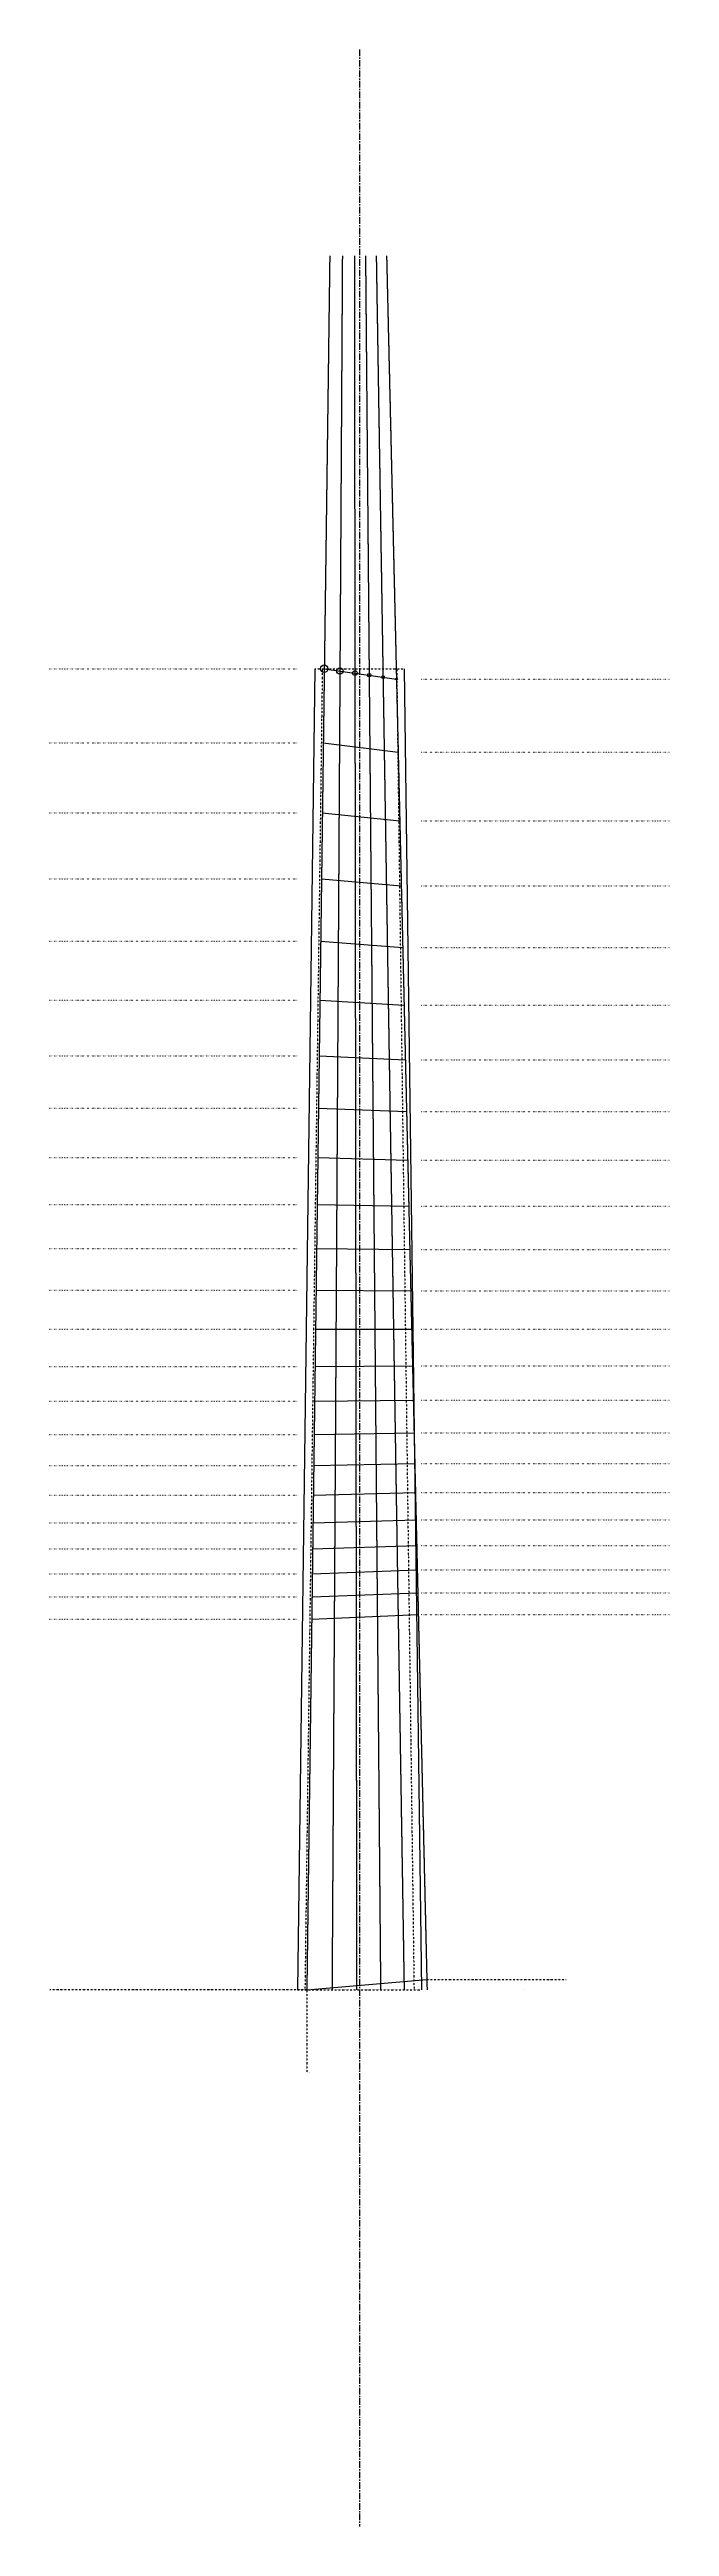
# Model space of a CAD drawing. Header units: millimetres. Extents: x 0 to 300, y -150 to 1050.
import ezdxf

# ---------------------------------------------------------------- set-up
doc = ezdxf.new("R2010")
doc.units = ezdxf.units.MM
for name, pattern in [('CENTER', [5.08, 3.175, -0.635, 0.635, -0.635]), ('DASHED', [1.524, 1.27, -0.254]), ('DASHED2', [0.762, 0.635, -0.127]), ('DOT', [0.508, 0, -0.508]), ('DOT2', [0.254, 0, -0.254])]:
    doc.linetypes.add(name, pattern=pattern)
doc.styles.add('OpenSans', font='OpenSans-Regular.ttf')

msp = doc.modelspace()

# ---------------------------------------------------------------- linework, layer by layer
at = {"linetype": 'CENTER'}
msp.add_line((150, 1050), (150, -150), dxfattribs=at)
at = {"linetype": 'DASHED'}
for p, q in [((135.6, 950), (124.5, 110)), ((141.7, 950), (136.7, 110)), ((147.5, 950), (148.6, 110)), ((152.9, 950), (160.2, 110)), ((158.1, 950), (171.6, 110)), ((163.1, 950), (182.7, 110))]:
    msp.add_line(p, q, dxfattribs=at)
at = {"linetype": 'DASHED2'}
for p, q in [((135.6, 950), (124.5, 110)), ((141.7, 950), (136.7, 110)), ((147.5, 950), (148.6, 110)), ((152.9, 950), (160.2, 110)), ((158.1, 950), (171.6, 110)), ((163.1, 950), (182.7, 110))]:
    msp.add_line(p, q, dxfattribs=at)
at = {"linetype": 'DOT'}
for p, q in [((0, 750), (120, 750)), ((180, 745), (300, 745)), ((0, 714.1), (120, 714.1)), ((180, 709.6), (300, 709.6)), ((0, 680.2), (120, 680.2)), ((180, 676.3), (300, 676.3)), ((0, 648.2), (120, 648.2)), ((180, 644.8), (300, 644.8)), ((0, 618), (120, 618)), ((180, 615), (300, 615)), ((0, 589.5), (120, 589.5)), ((180, 587), (300, 587)), ((0, 562.5), (120, 562.5)), ((180, 560.5), (300, 560.5)), ((0, 537.1), (120, 537.1)), ((180, 535.5), (300, 535.5)), ((0, 513.2), (120, 513.2)), ((180, 511.9), (300, 511.9)), ((0, 490.5), (120, 490.5)), ((180, 489.6), (300, 489.6)), ((0, 469.2), (120, 469.2)), ((180, 468.6), (300, 468.6)), ((0, 449), (120, 449)), ((180, 448.7), (300, 448.7)), ((0, 430), (120, 430)), ((180, 430), (300, 430)), ((0, 412), (120, 412)), ((180, 412.3), (300, 412.3)), ((0, 395.1), (120, 395.1)), ((180, 395.6), (300, 395.6)), ((0, 379.1), (120, 379.1)), ((180, 379.9), (300, 379.9)), ((0, 364), (120, 364)), ((180, 365), (300, 365)), ((0, 349.7), (120, 349.7)), ((180, 351), (300, 351)), ((0, 336.3), (120, 336.3)), ((180, 337.7), (300, 337.7)), ((180, 325.2), (300, 325.2)), ((0, 323.6), (120, 323.6)), ((180, 313.4), (300, 313.4)), ((0, 311.6), (120, 311.6)), ((0, 300.3), (120, 300.3)), ((180, 302.3), (300, 302.3)), ((0, 289.6), (120, 289.6)), ((180, 291.8), (300, 291.8))]:
    msp.add_line(p, q, dxfattribs=at)
for p, q in [((128.4, 750), (120, 110)), ((132.9, 750), (167.9, 745)), ((171.6, 750), (180, 110)), ((132.4, 714.1), (168.7, 709.6)), ((132, 680.2), (169.5, 676.3)), ((131.6, 648.2), (170.2, 644.8)), ((131.2, 618), (170.9, 615)), ((130.8, 589.5), (171.6, 587)), ((130.4, 562.5), (172.2, 560.5)), ((130.1, 537.1), (172.8, 535.5)), ((129.8, 513.2), (173.3, 511.9)), ((129.5, 490.5), (173.8, 489.6)), ((129.2, 469.2), (174.3, 468.6)), ((128.9, 449), (174.8, 448.7)), ((128.7, 430), (175.2, 430)), ((128.5, 412), (175.6, 412.3)), ((128.2, 395.1), (176, 395.6)), ((128, 379.1), (176.4, 379.9)), ((127.8, 364), (176.7, 365)), ((127.6, 349.7), (177.1, 351)), ((127.5, 336.3), (177.4, 337.7)), ((127.3, 323.6), (177.7, 325.2)), ((127.1, 311.6), (177.9, 313.4)), ((127, 300.3), (178.2, 302.3)), ((126.8, 289.6), (178.4, 291.8)), ((124.5, 110), (182.6, 115)), ((124.5, 110), (182.6, 115))]:
    msp.add_line(p, q)
at = {"linetype": 'DOT2'}
for p, q in [((132, 750), (123.6, 110)), ((128.4, 750), (171.6, 750)), ((168, 750), (176.4, 110)), ((124.5, 110), (0, 110)), ((120, 110), (180, 110)), ((124.5, 110), (124.5, 70)), ((182.6, 115), (250, 115))]:
    msp.add_line(p, q, dxfattribs=at)
for centre, radius in [((132.9, 750), 1.83), ((140.5, 748.9), 1.52), ((147.8, 747.9), 1.17), ((154.7, 746.9), 0.864), ((161.4, 745.9), 0.635), ((167.9, 745), 0.432)]:
    msp.add_circle(centre, radius)

# ---------------------------------------------------------------- texts
at = {"char_height": 0.1, "attachment_point": 1, "style": 'OpenSans'}
for s, insert in [('0 : 0.0 mm', (50, 750)), ('0 : 5.0 mm', (260, 745)), ('1 : 35.92 mm', (50, 714.1)), ('1 : 40.359 mm', (260, 709.6)), ('2 : 69.825 mm', (50, 680.2)), ('2 : 73.734 mm', (260, 676.3)), ('3 : 101.826 mm', (50, 648.2)), ('3 : 105.235 mm', (260, 644.8)), ('4 : 132.032 mm', (50, 618)), ('4 : 134.969 mm', (260, 615)), ('5 : 160.542 mm', (50, 589.5)), ('5 : 163.033 mm', (260, 587)), ('6 : 187.452 mm', (50, 562.5)), ('6 : 189.523 mm', (260, 560.5)), ('7 : 212.851 mm', (50, 537.1)), ('7 : 214.525 mm', (260, 535.5)), ('8 : 236.825 mm', (50, 513.2)), ('8 : 238.125 mm', (260, 511.9)), ('9 : 259.454 mm', (50, 490.5)), ('9 : 260.4 mm', (260, 489.6)), ('10 : 280.812 mm', (50, 469.2)), ('10 : 281.424 mm', (260, 468.6)), ('11 : 300.972 mm', (50, 449)), ('11 : 301.269 mm', (260, 448.7)), ('12 : 320.0 mm', (50, 430)), ('12 : 320.0 mm', (260, 430)), ('13 : 337.96 mm', (50, 412)), ('13 : 337.68 mm', (260, 412.3)), ('14 : 354.912 mm', (50, 395.1)), ('14 : 354.367 mm', (260, 395.6)), ('15 : 370.913 mm', (50, 379.1)), ('15 : 370.118 mm', (260, 379.9)), ('16 : 386.016 mm', (50, 364)), ('16 : 384.984 mm', (260, 365)), ('17 : 400.271 mm', (50, 349.7)), ('17 : 399.017 mm', (260, 351)), ('18 : 413.726 mm', (50, 336.3)), ('18 : 412.261 mm', (260, 337.7)), ('19 : 424.763 mm', (260, 325.2)), ('19 : 426.426 mm', (50, 323.6)), ('20 : 436.562 mm', (260, 313.4)), ('20 : 438.413 mm', (50, 311.6)), ('21 : 449.727 mm', (50, 300.3)), ('21 : 447.7 mm', (260, 302.3)), ('22 : 460.406 mm', (50, 289.6)), ('22 : 458.212 mm', (260, 291.8)), ('640.0 mm', (50, 110)), ('Compensación/Compensation:5.0 mm', (230, 110)), ('635.0 mm', (250, 115)), ('Puente con entonación/Intonated Bridge', (124.5, 70))]:
    msp.add_mtext(s, dxfattribs=dict(at, insert=insert))

doc.saveas('drawing.dxf')
